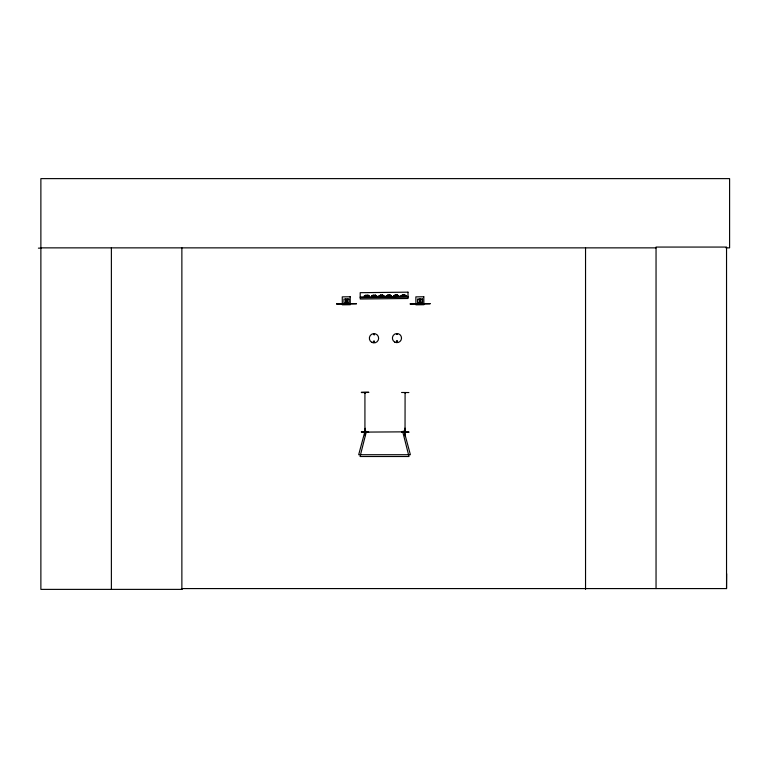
<?xml version="1.0" encoding="UTF-8"?>
<svg xmlns="http://www.w3.org/2000/svg" width="768" height="768" viewBox="0 0 768 768"><rect width="100%" height="100%" fill="white"/><g stroke="black" fill="none" stroke-linecap="round" stroke-linejoin="round"><path stroke-width="1.15" d="M726.01 247.862L729.6 247.862L729.6 178.618L40.877 178.618L40.877 589.382L181.978 589.382L181.882 588.576L726.538 588.576L726.643 573.725M405.341 392.563L405.427 393.226M405.379 431.837L405.379 431.069M373.286 341.702C375.13 339.331 374.381 344.266 373.354 341.53M396.566 334.282L397.354 334.387L396.614 334.195M364.886 392.717L364.848 393.226M365.203 393.283L365.174 392.563M364.877 431.203L364.925 431.789L365.251 431.203M405.389 393.226L405.091 392.563M405.37 431.76L405.082 431.05L405.091 431.866M396.346 341.174C397.843 344.486 397.718 339.552 396.797 340.886M404.592 432.134L403.843 431.789M373.642 341.347C373.507 343.325 375.216 340.848 373.776 341.318M374.198 334.81L373.891 334.07L374.093 334.81M397.094 342.01C398.208 340.349 395.462 341.693 396.96 341.962M365.914 295.882L367.814 295.632L365.904 295.651M373.248 295.805L375.149 295.555L373.248 295.565M380.592 295.728L382.493 295.478L382.493 296.016M387.926 295.651L389.827 295.402L387.926 295.411M395.27 295.565L397.171 295.315L395.261 295.325M402.605 295.488L404.506 295.238L402.605 295.267M380.582 295.498L382.493 295.478L380.582 295.488L380.592 296.035M364.272 295.901L369.35 295.843M371.616 295.824L376.694 295.766M378.95 295.747L384.029 295.69M386.294 295.661L391.373 295.613M393.638 295.584L398.707 295.526M400.973 295.507L406.051 295.45M364.282 296.141L369.35 296.083M371.616 296.064L376.694 296.006M378.96 295.978L384.029 295.93M386.294 295.901L391.373 295.843M393.638 295.824L398.707 295.766M400.973 295.747L406.051 295.69M360.23 296.938L408.038 296.419M360.23 297.677L408.038 297.158M345.619 299.453L347.251 299.434M419.222 299.453L420.854 299.434M345.11 303.542L347.971 303.504M336.576 303.84L356.506 303.619M336.576 304.042L356.515 303.821M345.12 304.051L347.971 304.022M418.714 303.542L421.574 303.504M410.179 303.84L430.109 303.619M410.179 304.042L430.118 303.821M418.723 304.051L421.574 304.022M380.582 295.488L382.493 295.478M361.382 392.582L368.717 392.438M361.373 392.218L368.717 392.17M401.549 392.486L408.883 392.544M365.386 432.096L404.534 431.846M361.382 431.99L368.726 432.25L361.382 431.885M401.549 431.99L408.883 431.942M401.549 432.259L408.893 432.25M365.232 435.638L365.29 428.304L364.915 433.546M38.4 248.15L40.877 248.141M40.877 247.862L656.045 247.862M364.925 431.866L364.925 392.64M405.034 431.818L405.091 392.64M420.845 299.03L420.864 300.557L419.232 300.576L419.213 299.05M404.554 294.845L404.563 296.064M402.538 294.864L402.557 296.093M397.219 294.922L397.229 296.15M395.203 294.941L395.213 296.17M389.875 294.998L389.885 296.227M389.827 295.315L389.837 295.939M387.859 295.027L387.878 296.246M382.531 295.085L382.55 296.304M380.525 295.104L380.534 296.323M375.197 295.162L375.206 296.381M373.248 295.498L373.248 296.112M373.181 295.181L373.2 296.41M367.853 295.238L367.872 296.467M365.904 295.574L365.914 296.189M365.846 295.258L365.856 296.486M347.242 299.03L347.261 300.557L345.629 300.576L345.61 299.05M726.538 588.576L726.538 247.066L656.045 247.066L656.045 588.576M585.542 247.862L585.542 589.382M181.872 247.862L181.872 589.382M111.379 247.862L111.379 589.382M365.021 431.078L358.685 454.714L410.381 454.714L404.045 431.078L402.662 431.453L408.998 456.509L360.067 456.509L366.394 431.453L365.021 431.078M407.99 292.166L360.182 292.685L360.25 299.011L408.058 298.493L407.99 292.166M368.064 295.238L365.635 295.267L365.654 296.486L368.074 296.458L368.064 295.238M375.398 295.162L372.979 295.181L372.989 296.41L375.418 296.381L375.398 295.162M382.742 295.075L380.323 295.104L380.333 296.333L382.752 296.304L382.742 295.075M390.077 294.998L387.658 295.027L387.667 296.246L390.096 296.227L390.077 294.998M397.421 294.922L395.002 294.95L395.011 296.17L397.43 296.141L397.421 294.922M404.755 294.845L402.336 294.864L402.346 296.093L404.774 296.064L404.755 294.845M350.198 296.774L342.25 296.861L342.336 304.81L350.285 304.723L350.198 296.774M423.802 296.774L415.853 296.861L415.939 304.81L423.888 304.723L423.802 296.774M348.931 299.011L343.93 299.069L343.968 302.736L348.97 302.678L348.931 299.011M422.525 299.011L417.533 299.069L417.571 302.736L422.573 302.678L422.525 299.011M347.27 301.277L345.638 301.286L345.648 302.41L347.28 302.39L347.27 301.277M420.874 301.277L419.242 301.286L419.251 302.41L420.883 302.39L420.874 301.277M404.995 428.294L404.63 435.638L404.995 428.294M394.685 342.048A4.57 4.57 0 0 0 401.53 338.093A4.57 4.57 0 0 0 394.685 334.138A4.57 4.57 0 0 0 394.685 342.048M371.674 342.288A4.646 4.646 0 0 0 378.643 338.266A4.646 4.646 0 0 0 371.674 334.243A4.646 4.646 0 0 0 371.674 342.288"/></g></svg>
